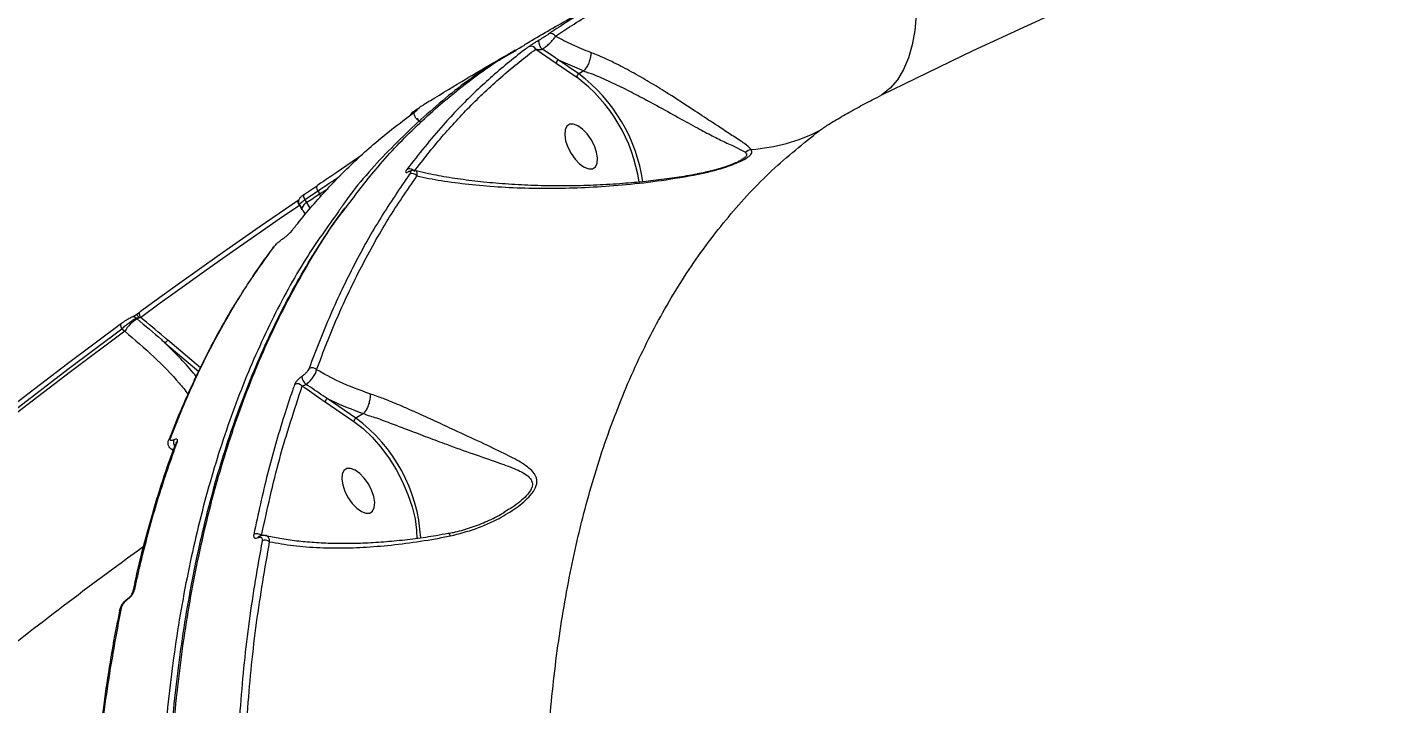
# Model space of a CAD drawing. Header units: millimetres. Extents: x -4335 to 4318, y -3792 to 3101.
# Drawn here: x 1081.3 to 1324.8, y 1283.8 to 1405 of the extents above; entities that cross this region are included whole.
import ezdxf

# ---------------------------------------------------------------- set-up
doc = ezdxf.new("R2010")
doc.units = ezdxf.units.MM
doc.layers.add('DIKOM_ОБЪЕКТ', color=7, linetype='Continuous')
doc.layers.add('DIKOM_РАЗМЕР_ОБЪЕКТА', color=7, linetype='Continuous')
doc.styles.add('style1', font='arial.ttf', dxfattribs={"width": 0.8})
doc.dimstyles.new('1-50', dxfattribs={"dimtxt": 300, "dimasz": 200, "dimexe": 100, "dimexo": 0, "dimgap": 100, "dimtad": 1, "dimtxsty": 'style1', "dimcen": 200, "dimclrd": 7, "dimclre": 7, "dimclrt": 7, "dimadec": 1, "dimazin": 2, "dimtfac": 1, "dimtmove": 0, "dimatfit": 2, "dimfxl": 0, "dimlwd": 25, "dimlwe": 18, "dimarcsym": 0})

# ---------------------------------------------------------------- blocks, each defined once
blk = doc.blocks.new('*D3')
at = {"layer": 'Defpoints', "color": 0, "transparency": 16777216}
for p in [(-2375.87, 1532.76), (1667.44, 1532.76), (-1786.5, -1525.94)]:
    blk.add_point(p, dxfattribs=at)
at = {"layer": 'DIKOM_РАЗМЕР_ОБЪЕКТА', "color": 7, "lineweight": 18, "transparency": 16777216}
for p, q in [((1667.44, 1532.76), (-2475.87, 1532.76)), ((-1786.5, -1525.94), (-2475.87, -1525.94))]:
    blk.add_line(p, q, dxfattribs=at)
at = {"layer": 'DIKOM_РАЗМЕР_ОБЪЕКТА', "color": 7, "lineweight": 25, "transparency": 16777216}
blk.add_line((-2375.87, -1325.94), (-2375.87, 1332.76), dxfattribs=at)
at = {"layer": 'DIKOM_РАЗМЕР_ОБЪЕКТА', "color": 7, "transparency": 16777216}
for points in [[(-2409.21, 1332.76), (-2342.54, 1332.76), (-2375.87, 1532.76)], [(-2409.21, -1325.94), (-2342.54, -1325.94), (-2375.87, -1525.94)]]:
    blk.add_solid(points, dxfattribs=at)
at = {"layer": 'DIKOM_РАЗМЕР_ОБЪЕКТА', "color": 7, "transparency": 16777216, "insert": (-2629.15, -119.32), "char_height": 300, "attachment_point": 5, "rotation": 90, "style": 'style1'}
blk.add_mtext('3050', dxfattribs=at)

msp = doc.modelspace()

# ---------------------------------------------------------------- linework, layer by layer
at = {"layer": 'DIKOM_ОБЪЕКТ', "color": 7, "linetype": 'Continuous', "lineweight": 15}
for p, q in [((1172.367, 1401.13), (1176.016, 1398.611)), ((1176.016, 1398.611), (1179.703, 1396.092)), ((1176.368, 1399.22), (1180.937, 1397.215)), ((1180.055, 1396.702), (1176.368, 1399.22)), ((1180.937, 1397.215), (1180.055, 1396.702)), ((1180.937, 1397.215), (1180.939, 1397.217)), ((1151.274, 1388.408), (1151.819, 1388.013)), ((1130.938, 1375.131), (1133.27, 1376.7)), ((1133.27, 1376.7), (1133.316, 1376.724)), ((1135.111, 1376.032), (1133.648, 1375.143)), ((1131.369, 1373.609), (1131.021, 1374.161)), ((1131.974, 1372.615), (1131.369, 1373.609)), ((1133.35, 1375.729), (1133.648, 1375.143)), ((1133.648, 1375.143), (1133.902, 1374.695)), ((1130.01, 1373.134), (1130.097, 1373.181)), ((1130.01, 1373.134), (1130.479, 1372.39)), ((1130.446, 1372.627), (1130.049, 1373.255)), ((1100.794, 1352.909), (1100.961, 1352.767)), ((1100.9, 1353.611), (1100.906, 1353.607)), ((1098.239, 1351.002), (1098.747, 1350.569)), ((1105.946, 1348.514), (1111.991, 1343.36)), ((1112.284, 1343.981), (1106.431, 1348.97)), ((1134.65, 1337.909), (1139.785, 1334.401)), ((1140.137, 1335.01), (1135.001, 1338.519)), ((1141.484, 1335.794), (1140.137, 1335.01)), ((1141.484, 1335.794), (1141.486, 1335.796)), ((1166.821, 1318.231), (1166.585, 1318.094)), ((1097.814, 1300.481), (1097.806, 1300.434))]:
    msp.add_line(p, q, dxfattribs=at)
at = {"layer": 'DIKOM_ОБЪЕКТ', "color": 7, "linetype": 'Continuous', "lineweight": 15, "flags": 128}
for points in [[(1234.361, 1392.908), (1250.701, 1400.855), (1267.188, 1408.46), (1283.819, 1415.723), (1300.587, 1422.64), (1317.488, 1429.208), (1334.515, 1435.427), (1351.663, 1441.294), (1368.928, 1446.808), (1386.303, 1451.966), (1403.783, 1456.766), (1421.362, 1461.208), (1439.035, 1465.29), (1456.796, 1469.011), (1474.64, 1472.369), (1492.56, 1475.363), (1510.552, 1477.993), (1528.609, 1480.257)], [(1234.308, 1434.102), (1235.794, 1430.607), (1237.094, 1427.089), (1238.196, 1423.581), (1239.091, 1420.113), (1239.771, 1416.718), (1240.229, 1413.427), (1240.461, 1410.27), (1240.465, 1407.275), (1240.24, 1404.47), (1239.79, 1401.88), (1239.118, 1399.529), (1238.23, 1397.439), (1237.134, 1395.628), (1235.84, 1394.113), (1234.361, 1392.908)], [(1151.274, 1388.408), (1151.066, 1388.557), (1150.88, 1388.76), (1150.731, 1389.001), (1150.63, 1389.261), (1150.586, 1389.518), (1150.603, 1389.753), (1150.68, 1389.945), (1150.809, 1390.08)], [(1178.426, 1387.65), (1177.911, 1387.298), (1177.604, 1386.651), (1177.53, 1385.763), (1177.694, 1384.705), (1178.083, 1383.562), (1178.666, 1382.428), (1179.395, 1381.394), (1180.212, 1380.544), (1181.05, 1379.947), (1181.842, 1379.651), (1182.522, 1379.68), (1183.037, 1380.032), (1183.344, 1380.678), (1183.419, 1381.567), (1183.255, 1382.625), (1182.866, 1383.767), (1182.283, 1384.901), (1181.553, 1385.935), (1180.736, 1386.785), (1179.898, 1387.383), (1179.107, 1387.679), (1178.426, 1387.65)], [(1133.35, 1375.729), (1133.266, 1375.895), (1133.201, 1376.06), (1133.16, 1376.219), (1133.143, 1376.364), (1133.15, 1376.492), (1133.183, 1376.597), (1133.239, 1376.675), (1133.27, 1376.7)], [(1129.975, 1374.128), (1126.382, 1371.676), (1122.8, 1369.207), (1119.229, 1366.721), (1115.667, 1364.217), (1112.115, 1361.696), (1108.574, 1359.158), (1105.044, 1356.603), (1101.524, 1354.031)], [(1130.01, 1373.134), (1129.924, 1373.3), (1129.859, 1373.466), (1129.817, 1373.624), (1129.799, 1373.77), (1129.807, 1373.897), (1129.84, 1374.002), (1129.896, 1374.079), (1129.921, 1374.1)], [(1131.021, 1374.161), (1130.936, 1374.327), (1130.871, 1374.492), (1130.829, 1374.65), (1130.812, 1374.796), (1130.82, 1374.923), (1130.852, 1375.028), (1130.908, 1375.106), (1130.938, 1375.131)], [(1131.021, 1374.161), (1131.312, 1374.358), (1131.603, 1374.554), (1131.894, 1374.75), (1132.185, 1374.946), (1132.476, 1375.142), (1132.768, 1375.338), (1133.059, 1375.533), (1133.35, 1375.729)], [(1133.648, 1375.143), (1133.363, 1374.951), (1133.078, 1374.76), (1132.793, 1374.568), (1132.508, 1374.377), (1132.223, 1374.185), (1131.939, 1373.993), (1131.654, 1373.801), (1131.369, 1373.609)], [(1101.582, 1353.054), (1105.1, 1355.624), (1108.627, 1358.177), (1112.165, 1360.713), (1115.714, 1363.232), (1119.273, 1365.733), (1122.842, 1368.217), (1126.421, 1370.684), (1130.01, 1373.134)], [(1130.446, 1372.627), (1130.443, 1372.633), (1130.441, 1372.639)], [(1125.412, 1365.638), (1125.282, 1365.539), (1125.191, 1365.434)], [(1101.582, 1353.054), (1101.492, 1353.217), (1101.423, 1353.38), (1101.377, 1353.535), (1101.356, 1353.678), (1101.36, 1353.804), (1101.391, 1353.907), (1101.446, 1353.983), (1101.524, 1354.031)], [(1098.176, 1351.977), (1088.464, 1344.707), (1078.834, 1337.306), (1069.289, 1329.775), (1059.829, 1322.115), (1050.455, 1314.328), (1041.169, 1306.414), (1031.973, 1298.374), (1022.866, 1290.209)], [(1098.239, 1351.002), (1098.149, 1351.165), (1098.079, 1351.326), (1098.033, 1351.481), (1098.011, 1351.624), (1098.016, 1351.749), (1098.045, 1351.852), (1098.099, 1351.929), (1098.176, 1351.977)], [(1099.984, 1353.087), (1099.95, 1353.071), (1099.848, 1353.006)], [(1022.991, 1289.285), (1032.091, 1297.443), (1041.28, 1305.477), (1050.558, 1313.384), (1059.924, 1321.165), (1069.376, 1328.819), (1078.913, 1336.343), (1088.535, 1343.738), (1098.239, 1351.002)], [(1098.747, 1350.569), (1089.022, 1343.292), (1079.379, 1335.884), (1069.821, 1328.345), (1060.349, 1320.677), (1050.963, 1312.881), (1041.666, 1304.957), (1032.458, 1296.907), (1023.341, 1288.732)], [(1139.785, 1334.401), (1141.415, 1333.132), (1143.024, 1331.594), (1144.573, 1329.824), (1146.025, 1327.864), (1147.345, 1325.762), (1148.501, 1323.568), (1149.465, 1321.336), (1150.214, 1319.119), (1150.73, 1316.971), (1151, 1314.943), (1151.032, 1313.376)], [(1138.508, 1325.958), (1137.994, 1325.606), (1137.686, 1324.96), (1137.612, 1324.071), (1137.776, 1323.013), (1138.165, 1321.871), (1138.748, 1320.737), (1139.477, 1319.703), (1140.294, 1318.853), (1141.132, 1318.255), (1141.924, 1317.959), (1142.604, 1317.989), (1143.119, 1318.34), (1143.426, 1318.987), (1143.501, 1319.875), (1143.337, 1320.933), (1142.948, 1322.076), (1142.365, 1323.21), (1141.635, 1324.244), (1140.818, 1325.094), (1139.98, 1325.691), (1139.189, 1325.987), (1138.508, 1325.958)]]:
    msp.add_lwpolyline(points, dxfattribs=at)
at = {"layer": 'DIKOM_ОБЪЕКТ', "color": 7, "linetype": 'Continuous', "lineweight": 15}
for centre, radius, start, end in [((1174.652, 1402.513), 1.796, 174.74464, 231.2459), ((1175.074, 1402.958), 0.952, 29.3488, 113.68837), ((1171.511, 1400.664), 0.975, 28.6011, 115.26846), ((1176.738, 1398.601), 0.721, 120.82565, 179.22594), ((1180.424, 1396.083), 0.721, 120.82442, 179.23558), ((1162.444, 1373.144), 28.714, 8.37317, 53.05276), ((1162.194, 1372.998), 29.679, 8.40398, 53.0029), ((1208.688, 1415.067), 32.006, 274.06074, 296.93093), ((1211.521, 1380.633), 2.572, 102.72542, 129.29065), ((1149.706, 1378.667), 1.006, 49.73026, 116.63484), ((1149.831, 1378.842), 0.431, 117.3914, 137.8978), ((1150.216, 1377.755), 1.054, 36.48278, 115.45956), ((1132.377, 1371.716), 2.145, 118.00957, 154.51749), ((1104.358, 1347.13), 6.581, 121.07549, 148.49405), ((1100.252, 1352.372), 0.763, 44.7023, 110.52245), ((1105.998, 1356.262), 5.747, 207.46916, 214.4163), ((1100.433, 1353.701), 1.073, 299.47871, 320.2207), ((1105.418, 1349.561), 1.173, 296.70647, 329.7291), ((1132.583, 1342.724), 2.159, 187.17823, 231.06871), ((1132.252, 1342.882), 1.146, 43.18067, 116.16839), ((1129.674, 1339.988), 1.151, 41.43062, 116.27896), ((1135.37, 1337.899), 0.721, 120.80223, 179.23966), ((1140.506, 1334.391), 0.721, 120.82018, 179.23142), ((1123.074, 1311.917), 28.714, 3.20547, 53.54063), ((1107.268, 1330.827), 0.696, 119.87388, 162.08513), ((1108.682, 1330.691), 1.216, 159.59131, 216.53392), ((1108.505, 1330.196), 0.698, 119.78332, 160.89827), ((1122.384, 1313.071), 1.212, 46.12047, 117.00351), ((1123.018, 1313.445), 0.444, 116.48982, 163.2694), ((1123.885, 1311.922), 1.22, 48.57785, 116.93841), ((1100.837, 1303.685), 0.669, 118.89915, 168.40037), ((1098.467, 1300.329), 0.67, 119.03553, 166.85244), ((1099.5, 1302.588), 0.197, 129.38348, 186.35351)]:
    msp.add_arc(centre, radius, start, end, dxfattribs=at)
for points, knots in [([(1170.352, 1401.936), (1172.804, 1403.364), (1177.817, 1406.285), (1182.892, 1409.093), (1185.485, 1410.527)], [0, 0, 0, 0, 0.4890898, 1, 1, 1, 1]), ([(1181.167, 1407.992), (1179.967, 1407.256), (1177.551, 1405.775), (1175.649, 1404.481), (1174.692, 1403.829)], [0, 0, 0, 0, 0.4964915, 1, 1, 1, 1]), ([(1175.904, 1403.424), (1176.827, 1404.053), (1178.686, 1405.319), (1181.05, 1406.768), (1182.24, 1407.498)], [0, 0, 0, 0, 0.4964825, 1, 1, 1, 1]), ([(1172.864, 1402.678), (1172.829, 1402.658), (1172.675, 1402.568), (1172.356, 1402.377), (1171.9, 1402.093), (1171.432, 1401.788), (1171.21, 1401.628), (1171.095, 1401.545)], [0, 0, 0, 0, 0.0490788, 0.2179159, 0.4266717, 0.7022472, 1, 1, 1, 1]), ([(1174.692, 1403.829), (1174.563, 1403.741), (1174.307, 1403.567), (1173.809, 1403.249), (1173.307, 1402.938), (1173.007, 1402.762), (1172.864, 1402.678)], [0, 0, 0, 0, 0.297473, 0.5890293, 0.8028349, 1, 1, 1, 1]), ([(1173.528, 1401.113), (1173.744, 1401.264), (1174.182, 1401.57), (1174.87, 1402.174), (1175.506, 1402.836), (1175.772, 1403.229), (1175.904, 1403.424)], [0, 0, 0, 0, 0.2146882, 0.4348069, 0.7188256, 1, 1, 1, 1]), ([(1182.206, 1400.501), (1181.101, 1400.938), (1178.882, 1401.816), (1176.899, 1402.887), (1175.904, 1403.424)], [0, 0, 0, 0, 0.4978689, 1, 1, 1, 1]), ([(1168.766, 1400.812), (1167.076, 1399.857), (1162.05, 1397.018), (1154.403, 1391.08), (1145.904, 1382.996), (1140.123, 1376.59), (1137.41, 1372.592), (1137.017, 1372.013)], [0, 0, 0, 0, 0.1378127, 0.4100262, 0.6822395, 0.9540176, 1, 1, 1, 1]), ([(1138.46, 1372.848), (1140.172, 1375.122), (1143.984, 1380.185), (1150.578, 1387.126), (1158.135, 1393.762), (1164.761, 1398.681), (1169.028, 1401.075), (1170.403, 1401.847)], [0, 0, 0, 0, 0.1889956, 0.4207638, 0.6547283, 0.888693, 1, 1, 1, 1]), ([(1171.095, 1401.545), (1170.834, 1401.35), (1169.532, 1400.373), (1166.204, 1397.736), (1161.288, 1393.353), (1155.216, 1387.131), (1151.388, 1382.273), (1149.255, 1379.566)], [0, 0, 0, 0, 0.0321666, 0.1608353, 0.4183963, 0.6759565, 1, 1, 1, 1]), ([(1150.579, 1379.203), (1152.207, 1381.294), (1155.463, 1385.474), (1160.773, 1391.162), (1166.365, 1396.453), (1170.366, 1399.571), (1172.367, 1401.13)], [0, 0, 0, 0, 0.2493129, 0.4986283, 0.7493138, 1, 1, 1, 1]), ([(1153.501, 1391.907), (1155.632, 1393.213), (1160.655, 1396.293), (1165.747, 1399.254), (1168.679, 1400.959)], [0, 0, 0, 0, 0.4241226, 1, 1, 1, 1]), ([(1172.367, 1401.13), (1172.476, 1401.108), (1172.681, 1401.067), (1173, 1401.046), (1173.252, 1401.055), (1173.405, 1401.079), (1173.482, 1401.097), (1173.513, 1401.108), (1173.528, 1401.113)], [0, 0, 0, 0, 0.3482475, 0.6491639, 0.8444843, 0.9342098, 0.9696325, 1, 1, 1, 1]), ([(1176.368, 1399.22), (1176.145, 1399.366), (1175.191, 1399.989), (1174.249, 1400.625), (1173.528, 1401.113)], [0, 0, 0, 0, 0.2343121, 1, 1, 1, 1]), ([(1182.206, 1400.501), (1182.208, 1400.466), (1182.214, 1400.326), (1182.201, 1399.937), (1182.085, 1399.283), (1181.8, 1398.481), (1181.405, 1397.739), (1181.094, 1397.391), (1180.939, 1397.217)], [0, 0, 0, 0, 0.0342945, 0.1364836, 0.3523838, 0.5682486, 0.7841292, 1, 1, 1, 1]), ([(1210.954, 1383.142), (1210.599, 1383.477), (1209.887, 1384.148), (1207.888, 1385.395), (1205.609, 1386.9), (1202.877, 1388.696), (1199.603, 1390.868), (1196.098, 1393.132), (1192.708, 1395.219), (1189.552, 1397.042), (1186.345, 1398.719), (1183.882, 1399.849), (1182.537, 1400.372), (1182.206, 1400.501)], [0, 0, 0, 0, 0.1071399, 0.2145787, 0.3113468, 0.4080926, 0.5217531, 0.6352959, 0.7192635, 0.803176, 0.887821, 0.9724048, 1, 1, 1, 1]), ([(1180.939, 1397.217), (1180.939, 1397.217), (1181.238, 1397.068), (1182.563, 1396.695), (1184.9, 1395.624), (1188.012, 1394.18), (1191.081, 1392.59), (1194.424, 1390.784), (1197.913, 1388.848), (1201.222, 1387.021), (1204.034, 1385.544), (1206.425, 1384.337), (1208.59, 1383.383), (1209.459, 1382.877), (1209.892, 1382.624)], [0, 0, 0, 0, 0.0000141, 0.0265089, 0.1091026, 0.1917763, 0.2751713, 0.3586318, 0.4732181, 0.5879377, 0.6862701, 0.7846259, 0.8924869, 1, 1, 1, 1]), ([(1150.557, 1389.996), (1151.205, 1390.442), (1152.421, 1391.279), (1153.146, 1391.726), (1153.484, 1391.935)], [0, 0, 0, 0, 0.5329929, 1, 1, 1, 1]), ([(1223.184, 1386.533), (1223.674, 1386.874), (1224.662, 1387.563), (1227.081, 1389.009), (1229.827, 1390.549), (1232.362, 1391.899), (1233.79, 1392.62), (1234.361, 1392.908)], [0, 0, 0, 0, 0.2099037, 0.4228934, 0.638264, 0.855354, 1, 1, 1, 1]), ([(1128.772, 1368.69), (1128.983, 1368.96), (1130.039, 1370.306), (1132.851, 1373.718), (1137.397, 1378.654), (1143.663, 1384.586), (1148.366, 1388.131), (1150.986, 1390.106)], [0, 0, 0, 0, 0.0321656, 0.1608346, 0.4183954, 0.6759569, 1, 1, 1, 1]), ([(1149.932, 1389.276), (1149.937, 1389.297), (1149.956, 1389.386), (1150.028, 1389.516), (1150.123, 1389.646), (1150.2, 1389.726), (1150.265, 1389.784), (1150.371, 1389.868), (1150.452, 1389.928), (1150.571, 1390.007), (1150.583, 1390.016)], [0, 0, 0, 0, 0.0390531, 0.1657203, 0.2692239, 0.3482329, 0.4272883, 0.5588522, 0.9542445, 1, 1, 1, 1]), ([(1150.809, 1390.08), (1150.715, 1390.026), (1150.528, 1389.917), (1150.367, 1389.834), (1150.325, 1389.829), (1150.474, 1389.937), (1150.557, 1389.996)], [0, 0, 0, 0, 0.1849227, 0.3685893, 0.6500973, 1, 1, 1, 1]), ([(1150.986, 1390.106), (1151.007, 1390.121), (1151.133, 1390.211), (1151.26, 1390.31), (1151.231, 1390.316), (1151.079, 1390.238), (1150.899, 1390.133), (1150.809, 1390.08)], [0, 0, 0, 0, 0.0639289, 0.388611, 0.6455883, 0.8223056, 1, 1, 1, 1]), ([(1150.93, 1390.07), (1150.978, 1390.104), (1151.069, 1390.169), (1151.074, 1390.174), (1151.076, 1390.176)], [0, 0, 0, 0, 0.529698, 1, 1, 1, 1]), ([(1151.274, 1388.408), (1151.287, 1388.425), (1151.307, 1388.455), (1151.309, 1388.513), (1151.278, 1388.578), (1151.215, 1388.619), (1151.183, 1388.639)], [0, 0, 0, 0, 0.1674549, 0.2831179, 0.643142, 1, 1, 1, 1]), ([(1320.364, 888.145), (1316.617, 893.02), (1309.119, 902.777), (1298.232, 917.915), (1287.64, 933.371), (1277.257, 949.357), (1267.119, 965.85), (1257.263, 982.825), (1247.854, 1000.009), (1238.618, 1017.933), (1229.642, 1036.589), (1221.005, 1055.945), (1213.007, 1075.355), (1205.686, 1094.727), (1199.075, 1113.97), (1193.21, 1133.001), (1188.111, 1151.783), (1183.769, 1170.291), (1180.186, 1188.49), (1177.375, 1206.294), (1175.352, 1223.62), (1174.131, 1240.394), (1173.728, 1256.578), (1174.125, 1272.159), (1175.313, 1287.105), (1177.285, 1301.348), (1180.032, 1314.82), (1183.623, 1327.704), (1188.103, 1339.91), (1193.494, 1351.363), (1199.702, 1361.819), (1206.732, 1371.199), (1214.49, 1379.581), (1220.287, 1384.216), (1223.184, 1386.533)], [0, 0, 0, 0, 0.0277665, 0.0555662, 0.0833659, 0.1111323, 0.1400374, 0.1689801, 0.1979227, 0.2268276, 0.2586374, 0.2905481, 0.3225101, 0.3544717, 0.3863819, 0.4181912, 0.4498954, 0.4817, 0.5135555, 0.545411, 0.5772152, 0.6089191, 0.6405474, 0.6722759, 0.7040551, 0.7358343, 0.7675625, 0.7991909, 0.8325939, 0.8660263, 0.8994294, 0.9329429, 0.9664864, 1, 1, 1, 1]), ([(1141.31, 1382.198), (1141.216, 1382.131), (1140.018, 1381.283), (1137.377, 1379.466), (1134.668, 1377.637), (1133.316, 1376.724)], [0, 0, 0, 0, 0.0410233, 0.5212731, 1, 1, 1, 1]), ([(1201.239, 1378.802), (1201.767, 1378.898), (1202.985, 1379.119), (1204.722, 1379.567), (1206.351, 1380.063), (1207.66, 1380.549), (1208.549, 1380.944), (1209.089, 1381.223), (1209.187, 1381.289), (1209.2, 1381.298)], [0, 0, 0, 0, 0.1662184, 0.3835966, 0.5697799, 0.7336128, 0.882486, 0.983746, 1, 1, 1, 1]), ([(1201.452, 1378.689), (1203.01, 1379.045), (1205.15, 1379.534), (1207.574, 1380.398), (1209.086, 1381.033), (1210.369, 1381.738), (1211.193, 1382.504), (1211.042, 1382.908), (1210.954, 1383.142)], [0, 0, 0, 0, 0.3030695, 0.4164282, 0.5295174, 0.6687583, 0.8085455, 1, 1, 1, 1]), ([(1209.892, 1382.624), (1210.034, 1382.455), (1210.275, 1382.166), (1209.842, 1381.658), (1209.305, 1381.375), (1209.192, 1381.315)], [0, 0, 0, 0, 0.5281227, 0.9006708, 1, 1, 1, 1]), ([(1149.763, 1378.707), (1148.009, 1376.146), (1144.5, 1371.025), (1139.796, 1362.573), (1135.475, 1353.61), (1132.99, 1347.144), (1131.747, 1343.911)], [0, 0, 0, 0, 0.2490963, 0.4981944, 0.7490968, 1, 1, 1, 1]), ([(1133.088, 1343.666), (1134.318, 1346.869), (1136.78, 1353.274), (1141.076, 1362.202), (1145.775, 1370.662), (1149.301, 1375.808), (1151.063, 1378.382)], [0, 0, 0, 0, 0.249098, 0.4981954, 0.7490975, 1, 1, 1, 1]), ([(1133.35, 1375.729), (1134.715, 1376.642), (1136.084, 1377.557), (1137.287, 1378.402), (1137.291, 1378.405)], [0, 0, 0, 0, 0.9965639, 1, 1, 1, 1]), ([(1149.255, 1379.566), (1149.228, 1379.529), (1149.094, 1379.344), (1148.993, 1379.119), (1149.075, 1379.007), (1149.25, 1379.017), (1149.424, 1379.093), (1149.511, 1379.131)], [0, 0, 0, 0, 0.0950882, 0.4719751, 0.7158026, 0.8572296, 1, 1, 1, 1]), ([(1149.511, 1379.131), (1149.596, 1379.168), (1149.765, 1379.242), (1149.933, 1379.25), (1150.009, 1379.138), (1149.911, 1378.919), (1149.787, 1378.741), (1149.763, 1378.707)], [0, 0, 0, 0, 0.1456331, 0.2899522, 0.5320842, 0.9098093, 1, 1, 1, 1]), ([(1149.572, 1379.198), (1149.574, 1379.199), (1149.578, 1379.2), (1149.621, 1379.22), (1149.64, 1379.229)], [0, 0, 0, 0, 0.5279046, 1, 1, 1, 1]), ([(1149.636, 1379.219), (1149.771, 1379.281), (1150.036, 1379.402), (1150.388, 1379.473), (1150.616, 1379.413), (1150.693, 1379.392)], [0, 0, 0, 0, 0.4089826, 0.8006133, 1, 1, 1, 1]), ([(1150.692, 1379.399), (1151.343, 1379.24), (1153.145, 1378.798), (1156.373, 1378.209), (1160.363, 1377.622), (1164.644, 1377.165), (1169.155, 1376.836), (1173.816, 1376.659), (1178.528, 1376.641), (1183.215, 1376.775), (1187.71, 1377.049), (1191.9, 1377.422), (1195.734, 1377.882), (1198.808, 1378.327), (1200.628, 1378.668), (1201.236, 1378.782)], [0, 0, 0, 0, 0.0502882, 0.139248, 0.2300012, 0.3225479, 0.4168726, 0.5108937, 0.601302, 0.6883366, 0.7719546, 0.8440177, 0.9093392, 0.9696959, 1, 1, 1, 1]), ([(1151.063, 1378.382), (1151.076, 1378.446), (1151.142, 1378.783), (1151.1, 1379.221), (1150.809, 1379.353), (1150.694, 1379.405)], [0, 0, 0, 0, 0.1241974, 0.6543969, 1, 1, 1, 1]), ([(1151.063, 1378.382), (1152.5, 1378.096), (1155.445, 1377.509), (1160.294, 1376.875), (1165.524, 1376.421), (1171.073, 1376.181), (1176.791, 1376.168), (1182.615, 1376.375), (1188.593, 1376.825), (1194.849, 1377.522), (1199.252, 1378.301), (1201.452, 1378.689)], [0, 0, 0, 0, 0.1079569, 0.2212644, 0.3345717, 0.4497842, 0.5649855, 0.67207, 0.7791286, 0.8896212, 1, 1, 1, 1]), ([(1201.452, 1378.689), (1201.44, 1378.701), (1201.363, 1378.772), (1201.295, 1378.771), (1201.238, 1378.769)], [0, 0, 0, 0, 0.1579985, 1, 1, 1, 1]), ([(1130.056, 1373.258), (1130.046, 1373.27), (1129.952, 1373.377), (1129.892, 1373.631), (1129.889, 1373.943), (1129.962, 1374.195), (1130.069, 1374.388), (1130.194, 1374.545), (1130.391, 1374.735), (1130.62, 1374.915), (1130.876, 1375.086), (1130.948, 1375.134)], [0, 0, 0, 0, 0.016564, 0.1561694, 0.2666403, 0.3602769, 0.4451059, 0.5277876, 0.6381971, 0.8974149, 1, 1, 1, 1]), ([(1130.066, 1373.267), (1130.058, 1373.268), (1130, 1373.279), (1130.129, 1373.444), (1130.45, 1373.744), (1130.831, 1374.022), (1131.021, 1374.161)], [0, 0, 0, 0, 0.0548676, 0.3700593, 0.6849924, 1, 1, 1, 1]), ([(1137.017, 1372.013), (1135.04, 1369.258), (1130.682, 1363.184), (1124.894, 1352.51), (1119.477, 1340.295), (1114.891, 1327.083), (1111.128, 1312.975), (1108.214, 1298.026), (1106.165, 1282.277), (1105.002, 1265.738), (1104.708, 1248.452), (1105.279, 1230.479), (1106.707, 1211.905), (1108.99, 1192.815), (1112.089, 1173.503), (1115.978, 1154.016), (1120.599, 1134.406), (1125.982, 1114.488), (1132.102, 1094.347), (1138.934, 1074.072), (1146.559, 1053.46), (1155.013, 1032.537), (1164.298, 1011.34), (1174.275, 990.194), (1184.895, 969.197), (1196.109, 948.448), (1207.889, 928.014), (1220.226, 907.936), (1233.088, 888.239), (1246.43, 868.984), (1260.19, 850.253), (1274.308, 832.152), (1287.793, 815.811), (1296.654, 805.79), (1300.609, 801.318)], [0, 0, 0, 0, 0.0263641, 0.0581175, 0.0899708, 0.1218753, 0.1537796, 0.1856332, 0.2173865, 0.2491397, 0.2809932, 0.3128977, 0.3448021, 0.3766554, 0.4084088, 0.4389919, 0.4696644, 0.5003823, 0.5311002, 0.5617727, 0.5923557, 0.6241091, 0.6559627, 0.6878671, 0.7197716, 0.7516251, 0.7833785, 0.815132, 0.8469855, 0.8788899, 0.9107944, 0.942648, 0.9744014, 1, 1, 1, 1]), ([(1304.461, 798.908), (1303.449, 800.016), (1299.994, 803.799), (1294.157, 810.447), (1286.966, 818.823), (1279.872, 827.351), (1272.884, 835.997), (1266.001, 844.767), (1259.222, 853.662), (1252.543, 862.686), (1245.962, 871.84), (1239.477, 881.128), (1233.087, 890.552), (1226.789, 900.114), (1220.582, 909.82), (1214.472, 919.659), (1208.479, 929.599), (1202.627, 939.6), (1196.934, 949.634), (1191.402, 959.697), (1186.027, 969.792), (1180.808, 979.924), (1175.741, 990.095), (1170.827, 1000.309), (1166.063, 1010.567), (1161.449, 1020.873), (1156.983, 1031.231), (1152.666, 1041.638), (1148.51, 1052.067), (1144.532, 1062.476), (1140.748, 1072.827), (1137.16, 1083.109), (1133.767, 1093.327), (1130.567, 1103.484), (1127.558, 1113.585), (1124.739, 1123.632), (1122.11, 1133.628), (1119.67, 1143.576), (1117.419, 1153.478), (1115.356, 1163.337), (1113.485, 1173.134), (1111.814, 1182.831), (1110.352, 1192.389), (1109.1, 1201.791), (1108.057, 1211.039), (1107.223, 1220.137), (1106.596, 1229.089), (1106.177, 1237.897), (1105.964, 1246.565), (1105.959, 1255.093), (1106.161, 1263.485), (1106.571, 1271.744), (1107.189, 1279.857), (1108.013, 1287.8), (1109.041, 1295.538), (1110.27, 1303.052), (1111.7, 1310.34), (1113.33, 1317.406), (1115.161, 1324.251), (1117.192, 1330.879), (1119.425, 1337.292), (1121.86, 1343.49), (1124.497, 1349.475), (1127.339, 1355.248), (1130.381, 1360.811), (1133.629, 1366.127), (1136.239, 1370.088), (1137.825, 1372.188), (1138.202, 1372.686)], [0, 0, 0, 0, 0.0064579, 0.0220536, 0.0376537, 0.0531764, 0.0686275, 0.0840244, 0.099385, 0.1147266, 0.1300668, 0.1454198, 0.1608006, 0.1762268, 0.1917158, 0.2072851, 0.2228892, 0.2384362, 0.2539061, 0.2693167, 0.2846857, 0.3000308, 0.3153693, 0.3307171, 0.3460876, 0.3614984, 0.376967, 0.3925107, 0.4081175, 0.4236983, 0.4391916, 0.4546206, 0.4700027, 0.4853558, 0.5006973, 0.5160447, 0.5314098, 0.5468098, 0.5622626, 0.5777855, 0.5933872, 0.6089872, 0.6245089, 0.6399613, 0.6553617, 0.6707279, 0.6860772, 0.7014273, 0.7167915, 0.7321854, 0.7476265, 0.763132, 0.7787193, 0.7943265, 0.809879, 0.825356, 0.8407746, 0.8561523, 0.8715059, 0.8868529, 0.9022085, 0.9175857, 0.9330015, 0.9484726, 0.964016, 0.9796082, 0.9951626, 1, 1, 1, 1]), ([(1305.013, 798.99), (1302.139, 802.189), (1294.397, 810.807), (1281.994, 825.44), (1267.924, 843), (1254.071, 861.346), (1240.491, 880.434), (1227.24, 900.218), (1214.609, 920.261), (1202.627, 940.488), (1191.308, 960.822), (1180.467, 981.594), (1170.164, 1002.751), (1160.448, 1024.225), (1151.534, 1045.544), (1143.433, 1066.639), (1136.139, 1087.447), (1129.533, 1108.306), (1123.668, 1129.144), (1118.583, 1149.888), (1114.391, 1170.081), (1111.085, 1189.665), (1108.638, 1208.6), (1107.011, 1227.194), (1106.246, 1245.365), (1106.366, 1263.04), (1107.368, 1279.829), (1109.229, 1295.695), (1111.905, 1310.622), (1115.441, 1324.856), (1119.865, 1338.307), (1125.162, 1350.939), (1131.037, 1361.877), (1135.523, 1369.125), (1138.064, 1372.345), (1138.46, 1372.848)], [0, 0, 0, 0, 0.0184092, 0.0495957, 0.0808061, 0.1119926, 0.1440849, 0.1762035, 0.2082958, 0.2394823, 0.2706928, 0.3018793, 0.3339715, 0.36609, 0.3981823, 0.4293688, 0.4605793, 0.4917658, 0.5238581, 0.5559766, 0.588069, 0.6192554, 0.6504658, 0.6816524, 0.7137447, 0.7458632, 0.7779554, 0.8091418, 0.8403524, 0.8715386, 0.903631, 0.9357495, 0.9678418, 0.9949849, 1, 1, 1, 1]), ([(1131.073, 1371.521), (1130.938, 1371.756), (1130.728, 1372.123), (1130.49, 1372.484), (1130.404, 1372.614)], [0, 0, 0, 0, 0.6398315, 1, 1, 1, 1]), ([(1127.046, 1367.132), (1127.073, 1367.15), (1127.199, 1367.233), (1127.468, 1367.43), (1127.848, 1367.742), (1128.362, 1368.211), (1128.608, 1368.499), (1128.772, 1368.69)], [0, 0, 0, 0, 0.0349303, 0.1620409, 0.3362863, 0.5591607, 1, 1, 1, 1]), ([(1125.412, 1365.638), (1125.567, 1365.825), (1125.797, 1366.103), (1126.283, 1366.552), (1126.643, 1366.847), (1126.9, 1367.035), (1127.021, 1367.115), (1127.046, 1367.132)], [0, 0, 0, 0, 0.44559, 0.6623342, 0.8364912, 0.9657455, 1, 1, 1, 1]), ([(1106.922, 1331.431), (1108.196, 1334.595), (1110.744, 1340.922), (1115.169, 1349.724), (1119.997, 1358.054), (1123.607, 1363.11), (1125.412, 1365.638)], [0, 0, 0, 0, 0.249097, 0.4981949, 0.7490977, 1, 1, 1, 1]), ([(1120.248, 1358.151), (1120.906, 1359.187), (1122.498, 1361.695), (1124.225, 1364.023), (1125.239, 1365.389)], [0, 0, 0, 0, 0.4129957, 1, 1, 1, 1]), ([(1106.773, 1331.289), (1106.996, 1331.888), (1108.003, 1334.602), (1109.995, 1339.204), (1112.749, 1345.091), (1115.725, 1350.71), (1118.144, 1354.942), (1119.636, 1357.215), (1120.006, 1357.779)], [0, 0, 0, 0, 0.0613325, 0.2779853, 0.4947525, 0.7115804, 0.9283986, 1, 1, 1, 1]), ([(1101.524, 1354.031), (1101.469, 1353.991), (1101.28, 1353.854), (1101.062, 1353.71), (1100.906, 1353.607)], [0, 0, 0, 0, 0.287904, 1, 1, 1, 1]), ([(1099.848, 1353.006), (1099.745, 1352.956), (1099.541, 1352.857), (1099.136, 1352.622), (1098.707, 1352.351), (1098.382, 1352.128), (1098.216, 1352.006), (1098.176, 1351.977)], [0, 0, 0, 0, 0.2249362, 0.4495781, 0.6803239, 0.9238043, 1, 1, 1, 1]), ([(1098.239, 1351.002), (1098.297, 1351.058), (1098.537, 1351.293), (1099.021, 1351.719), (1099.671, 1352.225), (1100.298, 1352.653), (1100.628, 1352.823), (1100.794, 1352.909)], [0, 0, 0, 0, 0.0748842, 0.3151684, 0.5451193, 0.7715, 1, 1, 1, 1]), ([(1099.984, 1353.088), (1100.007, 1353.098), (1100.07, 1353.126), (1100.273, 1353.233), (1100.561, 1353.397), (1100.786, 1353.541), (1100.899, 1353.612)], [0, 0, 0, 0, 0.1363377, 0.3723356, 0.6855547, 1, 1, 1, 1]), ([(1100.794, 1352.909), (1100.825, 1352.92), (1100.863, 1352.933), (1100.963, 1352.959), (1101.087, 1352.986), (1101.202, 1353.005), (1101.258, 1353.014)], [0, 0, 0, 0, 0.2618152, 0.3210115, 0.6715686, 1, 1, 1, 1]), ([(1100.961, 1352.767), (1102.416, 1351.537), (1104.087, 1350.124), (1105.733, 1348.698), (1105.946, 1348.514)], [0, 0, 0, 0, 0.8707663, 1, 1, 1, 1]), ([(1101.258, 1353.014), (1101.337, 1353.026), (1101.45, 1353.042), (1101.552, 1353.051), (1101.582, 1353.054)], [0, 0, 0, 0, 0.705333, 1, 1, 1, 1]), ([(1106.431, 1348.97), (1106.215, 1349.154), (1104.603, 1350.522), (1102.984, 1351.879), (1101.582, 1353.054)], [0, 0, 0, 0, 0.1343523, 1, 1, 1, 1]), ([(1098.747, 1350.569), (1100.514, 1349.053), (1104.098, 1345.977), (1107.796, 1342.159), (1109.559, 1339.953), (1110.078, 1339.305)], [0, 0, 0, 0, 0.4071129, 0.8256984, 1, 1, 1, 1]), ([(1111.557, 1342.44), (1111.469, 1342.555), (1110.66, 1343.606), (1108.792, 1345.646), (1106.897, 1347.555), (1105.946, 1348.514)], [0, 0, 0, 0, 0.0574262, 0.5265637, 1, 1, 1, 1]), ([(1130.442, 1342.454), (1130.312, 1342.361), (1130.035, 1342.161), (1129.645, 1341.775), (1129.321, 1341.367), (1129.216, 1341.135), (1129.164, 1341.02)], [0, 0, 0, 0, 0.22139, 0.4744247, 0.7372888, 1, 1, 1, 1]), ([(1131.747, 1343.911), (1131.693, 1343.793), (1131.584, 1343.559), (1131.252, 1343.143), (1130.854, 1342.751), (1130.572, 1342.548), (1130.442, 1342.454)], [0, 0, 0, 0, 0.2632476, 0.5266851, 0.7813379, 1, 1, 1, 1]), ([(1131.227, 1341.044), (1131.433, 1341.207), (1131.874, 1341.555), (1132.463, 1342.253), (1132.923, 1343.011), (1133.033, 1343.448), (1133.088, 1343.666)], [0, 0, 0, 0, 0.2241079, 0.4807269, 0.7415207, 1, 1, 1, 1]), ([(1142.644, 1339.36), (1140.78, 1340.031), (1137.344, 1341.267), (1134.424, 1342.913), (1133.088, 1343.666)], [0, 0, 0, 0, 0.5425517, 1, 1, 1, 1]), ([(1129.164, 1341.02), (1129.034, 1340.648), (1128.384, 1338.791), (1126.667, 1333.57), (1124.22, 1325.119), (1122.629, 1317.809), (1121.833, 1314.151)], [0, 0, 0, 0, 0.0441421, 0.2207197, 0.6100164, 1, 1, 1, 1]), ([(1123.224, 1313.945), (1124.247, 1318.611), (1126.298, 1327.957), (1129.122, 1336.481), (1130.536, 1340.749)], [0, 0, 0, 0, 0.4992731, 1, 1, 1, 1]), ([(1130.536, 1340.749), (1130.585, 1340.766), (1130.679, 1340.799), (1130.863, 1340.874), (1131.042, 1340.954), (1131.165, 1341.013), (1131.216, 1341.039), (1131.227, 1341.044)], [0, 0, 0, 0, 0.2945926, 0.5738772, 0.8143874, 0.9602843, 1, 1, 1, 1]), ([(1130.536, 1340.749), (1131.667, 1339.966), (1133.038, 1339.015), (1134.409, 1338.074), (1134.65, 1337.909)], [0, 0, 0, 0, 0.8242733, 1, 1, 1, 1]), ([(1135.001, 1338.519), (1134.755, 1338.68), (1133.485, 1339.509), (1132.235, 1340.359), (1131.227, 1341.044)], [0, 0, 0, 0, 0.1941245, 1, 1, 1, 1]), ([(1142.644, 1339.36), (1142.649, 1339.328), (1142.68, 1339.123), (1142.685, 1338.649), (1142.561, 1337.888), (1142.295, 1337.079), (1141.924, 1336.329), (1141.632, 1335.974), (1141.486, 1335.796)], [0, 0, 0, 0, 0.0319545, 0.2048381, 0.4036564, 0.6024305, 0.8012207, 1, 1, 1, 1]), ([(1157.089, 1313.905), (1158.601, 1314.288), (1161.623, 1315.053), (1165.559, 1316.833), (1168.41, 1318.551), (1170.248, 1319.983), (1171.512, 1321.217), (1172.446, 1322.586), (1172.692, 1324.084), (1171.811, 1325.613), (1169.74, 1327.112), (1166.516, 1328.743), (1162.579, 1330.627), (1158.383, 1332.563), (1154.453, 1334.395), (1151.131, 1335.917), (1147.978, 1337.307), (1145.175, 1338.471), (1143.447, 1339.078), (1142.644, 1339.36)], [0, 0, 0, 0, 0.0760763, 0.1521382, 0.2132078, 0.2445029, 0.2757155, 0.3130143, 0.350636, 0.4012608, 0.4758032, 0.5507655, 0.6417672, 0.7326392, 0.7938303, 0.8549374, 0.9055417, 0.9561032, 1, 1, 1, 1]), ([(1135.001, 1338.519), (1135.248, 1338.395), (1137.283, 1337.382), (1139.519, 1336.537), (1141.484, 1335.794)], [0, 0, 0, 0, 0.1214135, 1, 1, 1, 1]), ([(1141.486, 1335.796), (1141.487, 1335.796), (1142.241, 1335.495), (1143.938, 1335.022), (1146.642, 1333.98), (1149.735, 1332.808), (1153.014, 1331.549), (1156.945, 1330.072), (1161.192, 1328.572), (1165.226, 1327.162), (1168.594, 1325.993), (1170.549, 1325.011), (1171.467, 1324.115), (1171.801, 1323.439), (1171.753, 1322.8), (1171.423, 1321.992), (1170.774, 1321.109), (1169.525, 1319.992), (1168.232, 1319.016), (1167.27, 1318.482), (1166.821, 1318.231)], [0, 0, 0, 0, 0.000014, 0.0531465, 0.1157293, 0.1783762, 0.255513, 0.3327495, 0.448121, 0.5636285, 0.6565233, 0.7488129, 0.7784911, 0.8080601, 0.8435398, 0.8504591, 0.8928376, 0.9299861, 0.9672752, 1, 1, 1, 1]), ([(1100.212, 1303.811), (1100.482, 1305.082), (1101.261, 1308.76), (1102.77, 1314.617), (1104.735, 1321.367), (1106.44, 1326.629), (1107.555, 1329.566), (1107.877, 1330.413)], [0, 0, 0, 0, 0.1346261, 0.3894917, 0.6437088, 0.8971692, 1, 1, 1, 1]), ([(1100.514, 1304.27), (1100.604, 1304.684), (1101.055, 1306.753), (1102.383, 1312.39), (1104.712, 1320.967), (1107.009, 1327.522), (1108.159, 1330.802)], [0, 0, 0, 0, 0.0441414, 0.2207203, 0.6100147, 1, 1, 1, 1]), ([(1106.997, 1329.51), (1106.992, 1329.512), (1106.849, 1329.578), (1106.655, 1329.852), (1106.498, 1330.256), (1106.505, 1330.683), (1106.548, 1330.945), (1106.62, 1331.079), (1106.62, 1331.08)], [0, 0, 0, 0, 0.0095087, 0.2624369, 0.5037817, 0.7283955, 0.9974945, 1, 1, 1, 1]), ([(1107.543, 1331.115), (1107.432, 1331.068), (1107.211, 1330.975), (1106.985, 1330.982), (1106.863, 1331.097), (1106.866, 1331.272), (1106.911, 1331.401), (1106.922, 1331.431)], [0, 0, 0, 0, 0.2211071, 0.4418608, 0.6744948, 0.9251394, 1, 1, 1, 1]), ([(1108.159, 1330.802), (1108.168, 1330.83), (1108.211, 1330.957), (1108.214, 1331.131), (1108.094, 1331.246), (1107.871, 1331.253), (1107.652, 1331.161), (1107.543, 1331.115)], [0, 0, 0, 0, 0.0733451, 0.3224922, 0.5550636, 0.7773798, 1, 1, 1, 1]), ([(1107.415, 1329.178), (1107.35, 1329.234), (1107.215, 1329.351), (1107.056, 1329.456), (1106.974, 1329.511)], [0, 0, 0, 0, 0.484185, 1, 1, 1, 1]), ([(1106.999, 1329.544), (1107.032, 1329.508), (1107.139, 1329.39), (1107.354, 1329.402), (1107.502, 1329.411)], [0, 0, 0, 0, 0.3085315, 1, 1, 1, 1]), ([(1156.655, 1314.363), (1156.973, 1314.414), (1158.282, 1314.625), (1160.527, 1315.291), (1163.347, 1316.358), (1165.469, 1317.366), (1166.572, 1318.043), (1166.836, 1318.204)], [0, 0, 0, 0, 0.0863854, 0.3559281, 0.6317932, 0.9121392, 1, 1, 1, 1]), ([(1123.332, 1313.009), (1122.505, 1308.265), (1120.85, 1298.776), (1119.333, 1283.577), (1118.472, 1267.747), (1118.563, 1256.623), (1118.609, 1251.061)], [0, 0, 0, 0, 0.2485947, 0.4971896, 0.7485952, 1, 1, 1, 1]), ([(1119.978, 1251.031), (1119.932, 1256.519), (1119.84, 1267.494), (1120.683, 1283.24), (1122.19, 1298.473), (1123.857, 1308.049), (1124.691, 1312.836)], [0, 0, 0, 0, 0.2485952, 0.4971906, 0.7485963, 1, 1, 1, 1]), ([(1121.833, 1314.151), (1121.822, 1314.071), (1121.793, 1313.87), (1121.855, 1313.638), (1122.025, 1313.494), (1122.268, 1313.457), (1122.484, 1313.534), (1122.593, 1313.573)], [0, 0, 0, 0, 0.1655025, 0.4120365, 0.620062, 0.8097057, 1, 1, 1, 1]), ([(1122.593, 1313.573), (1122.698, 1313.61), (1122.909, 1313.686), (1123.146, 1313.65), (1123.309, 1313.509), (1123.369, 1313.282), (1123.343, 1313.088), (1123.332, 1313.009)], [0, 0, 0, 0, 0.1920777, 0.3835723, 0.590205, 0.8340622, 1, 1, 1, 1]), ([(1122.79, 1313.83), (1122.788, 1313.83), (1122.778, 1313.828), (1122.793, 1313.828), (1122.82, 1313.842), (1122.821, 1313.843)], [0, 0, 0, 0, 0.1296015, 0.9660351, 1, 1, 1, 1]), ([(1122.821, 1313.841), (1122.826, 1313.844), (1123.042, 1313.961), (1123.413, 1314.058), (1123.775, 1313.991), (1123.911, 1313.966)], [0, 0, 0, 0, 0.0143467, 0.6281722, 1, 1, 1, 1]), ([(1124.691, 1312.836), (1124.678, 1312.976), (1124.646, 1313.323), (1124.426, 1313.712), (1124.162, 1313.946), (1123.966, 1313.962), (1123.928, 1313.966)], [0, 0, 0, 0, 0.2426944, 0.6051942, 0.9222607, 1, 1, 1, 1]), ([(1123.931, 1313.986), (1124.786, 1313.801), (1126.54, 1313.421), (1129.478, 1313.007), (1132.654, 1312.713), (1136.024, 1312.562), (1139.556, 1312.554), (1143.22, 1312.693), (1146.964, 1312.974), (1150.736, 1313.405), (1153.958, 1313.868), (1155.934, 1314.246), (1156.638, 1314.381)], [0, 0, 0, 0, 0.1016204, 0.2086656, 0.3159086, 0.4231418, 0.5302027, 0.6369145, 0.7424194, 0.8451232, 0.9448088, 1, 1, 1, 1]), ([(1124.691, 1312.836), (1126.078, 1312.589), (1128.852, 1312.094), (1133.672, 1311.741), (1138.698, 1311.702), (1143.884, 1311.976), (1149.033, 1312.515), (1153.477, 1313.191), (1156.193, 1313.728), (1157.089, 1313.905)], [0, 0, 0, 0, 0.1619215, 0.3238393, 0.4936339, 0.6385919, 0.783915, 0.9287411, 1, 1, 1, 1]), ([(1157.089, 1313.905), (1157.075, 1313.933), (1156.976, 1314.122), (1156.811, 1314.353), (1156.694, 1314.348), (1156.644, 1314.346)], [0, 0, 0, 0, 0.0890715, 0.6157073, 1, 1, 1, 1]), ([(807.972, 978.286), (809.251, 980.563), (813.547, 988.206), (821.068, 1001.078), (830.601, 1016.846), (840.391, 1032.421), (850.424, 1047.803), (860.699, 1062.986), (871.213, 1077.966), (881.963, 1092.74), (892.946, 1107.303), (904.158, 1121.651), (915.596, 1135.781), (927.256, 1149.688), (939.136, 1163.37), (951.232, 1176.823), (963.54, 1190.042), (976.056, 1203.025), (988.778, 1215.768), (1001.701, 1228.268), (1014.821, 1240.522), (1028.135, 1252.527), (1041.64, 1264.28), (1055.331, 1275.775), (1069.201, 1287.018), (1083.263, 1297.981), (1094.249, 1306.319), (1100.606, 1310.915), (1102.155, 1312.035)], [0, 0, 0, 0, 0.0173024, 0.0580907, 0.098858, 0.1395922, 0.1802928, 0.2209594, 0.2615917, 0.3021894, 0.3427522, 0.3832803, 0.4237733, 0.4642312, 0.5046542, 0.5450422, 0.5853956, 0.6257144, 0.6659991, 0.7062499, 0.7464675, 0.786652, 0.8268043, 0.8669249, 0.9070147, 0.9470741, 0.9871041, 1, 1, 1, 1]), ([(1099.304, 1302.566), (1099.436, 1302.671), (1099.697, 1302.879), (1100.054, 1303.303), (1100.345, 1303.766), (1100.473, 1304.092), (1100.509, 1304.252), (1100.514, 1304.27)], [0, 0, 0, 0, 0.2147643, 0.4259222, 0.6816893, 0.9641394, 1, 1, 1, 1]), ([(1099.376, 1302.741), (1099.379, 1302.743), (1099.424, 1302.773), (1099.534, 1302.866), (1099.699, 1303.025), (1099.878, 1303.24), (1100.046, 1303.491), (1100.156, 1303.724), (1100.175, 1303.801), (1100.183, 1303.834)], [0, 0, 0, 0, 0.0092643, 0.1172606, 0.2378383, 0.3934604, 0.5866651, 0.8204662, 1, 1, 1, 1]), ([(1092.502, 1238.964), (1092.485, 1239.899), (1092.417, 1243.732), (1092.508, 1250.303), (1092.779, 1258.671), (1093.271, 1266.863), (1093.967, 1274.884), (1094.868, 1282.727), (1095.988, 1290.367), (1096.991, 1296.265), (1097.691, 1299.545), (1097.877, 1300.415)], [0, 0, 0, 0, 0.0419491, 0.1718888, 0.3019491, 0.4321014, 0.5623155, 0.6925622, 0.822799, 0.9529971, 1, 1, 1, 1]), ([(1092.775, 1239.516), (1092.783, 1244.976), (1092.798, 1255.896), (1093.804, 1271.544), (1095.475, 1286.671), (1097.253, 1296.167), (1098.141, 1300.915)], [0, 0, 0, 0, 0.2485947, 0.4971898, 0.7485947, 1, 1, 1, 1]), ([(1097.825, 1300.478), (1097.834, 1300.534), (1097.881, 1300.845), (1098.136, 1301.378), (1098.61, 1302.05), (1099.047, 1302.521), (1099.319, 1302.684), (1099.378, 1302.719)], [0, 0, 0, 0, 0.0689682, 0.3878126, 0.6630118, 0.9256443, 1, 1, 1, 1]), ([(1098.141, 1300.915), (1098.193, 1301.087), (1098.285, 1301.39), (1098.591, 1301.867), (1098.93, 1302.268), (1099.179, 1302.466), (1099.304, 1302.566)], [0, 0, 0, 0, 0.3291948, 0.5797568, 0.7886083, 1, 1, 1, 1])]:
    msp.add_open_spline(points, degree=3, knots=knots, dxfattribs=at)

# ---------------------------------------------------------------- dimensions: what is measured, and where the dimension line sits
at = {"layer": 'DIKOM_РАЗМЕР_ОБЪЕКТА'}
dim = msp.add_linear_dim(base=(-2375.873, 1532.764), p1=(-1786.496, -1525.942), p2=(1667.44, 1532.764), angle=90, text='3050', dimstyle='1-50', dxfattribs=at)
dim.commit()
dim.dimension.update_dxf_attribs({"geometry": '*D3', "text_midpoint": (-2375.873, -119.318), "dimtype": 160})

doc.saveas('drawing.dxf')
